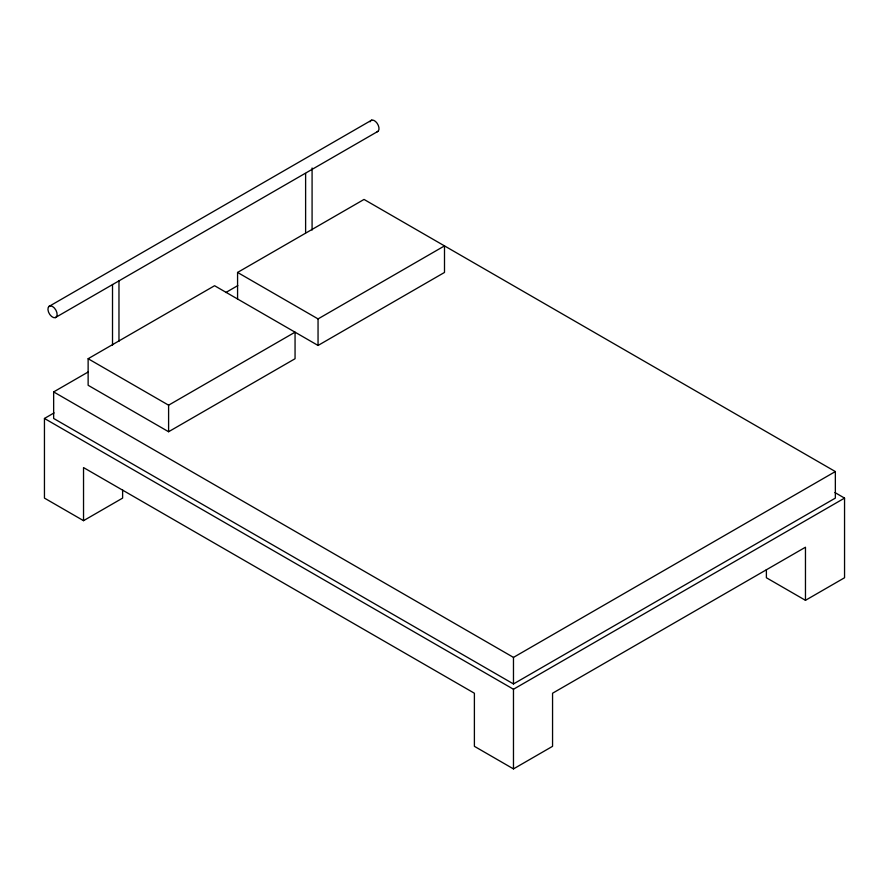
<?xml version="1.0" encoding="UTF-8"?>
<svg xmlns="http://www.w3.org/2000/svg" width="889" height="889" viewBox="0 0 889 889"><rect width="100%" height="100%" fill="white"/><g stroke="black" fill="none" stroke-linecap="round" stroke-linejoin="round"><path stroke-width="1.33" d="M48.817 306.538L371.713 120.115M55.24 317.662A6.501 3.756 60 0 0 54.407 308.038A6.501 3.756 60 0 0 47.962 309.728A6.501 3.756 60 0 0 55.24 317.662L378.136 131.239M88.133 358.723L168.599 405.184L295.059 332.175L295.059 358.723L168.599 431.732L88.133 385.281L88.133 358.723L214.582 285.725L318.051 345.454L444.5 272.445L444.5 245.897L318.051 318.907L237.574 272.445L237.574 298.993M237.574 272.445L364.034 199.436L835.349 471.559L835.349 498.107L513.475 683.941L53.651 418.463L53.651 391.916L88.222 371.958M225.817 292.514L237.796 285.602M122.615 489.939L122.615 498.107L83.533 520.676L44.45 498.107L44.45 418.463L54.062 412.907M53.651 391.916L513.475 657.393L835.349 471.559M44.45 418.463L513.475 689.253L844.55 498.107L844.55 577.75L805.467 600.319L766.385 577.75L766.385 569.582M83.533 520.676L83.533 467.581L474.393 693.231L474.393 746.327L513.475 768.896L552.558 746.327L552.558 693.231L805.467 547.224L805.467 600.319M834.927 492.55L844.55 498.107M513.475 657.393L513.475 683.941M513.475 689.253L513.475 768.896M318.051 318.907L318.051 345.454M312.083 167.999L312.083 230.062M305.616 173.488L305.616 232.785M168.599 405.184L168.599 431.732M118.97 280.568L118.97 341.254M112.514 284.513L112.514 345.199M370.046 121.815A6.501 3.756 60 0 1 377.114 123.238A6.501 3.756 60 0 1 377.114 131.828"/></g></svg>
